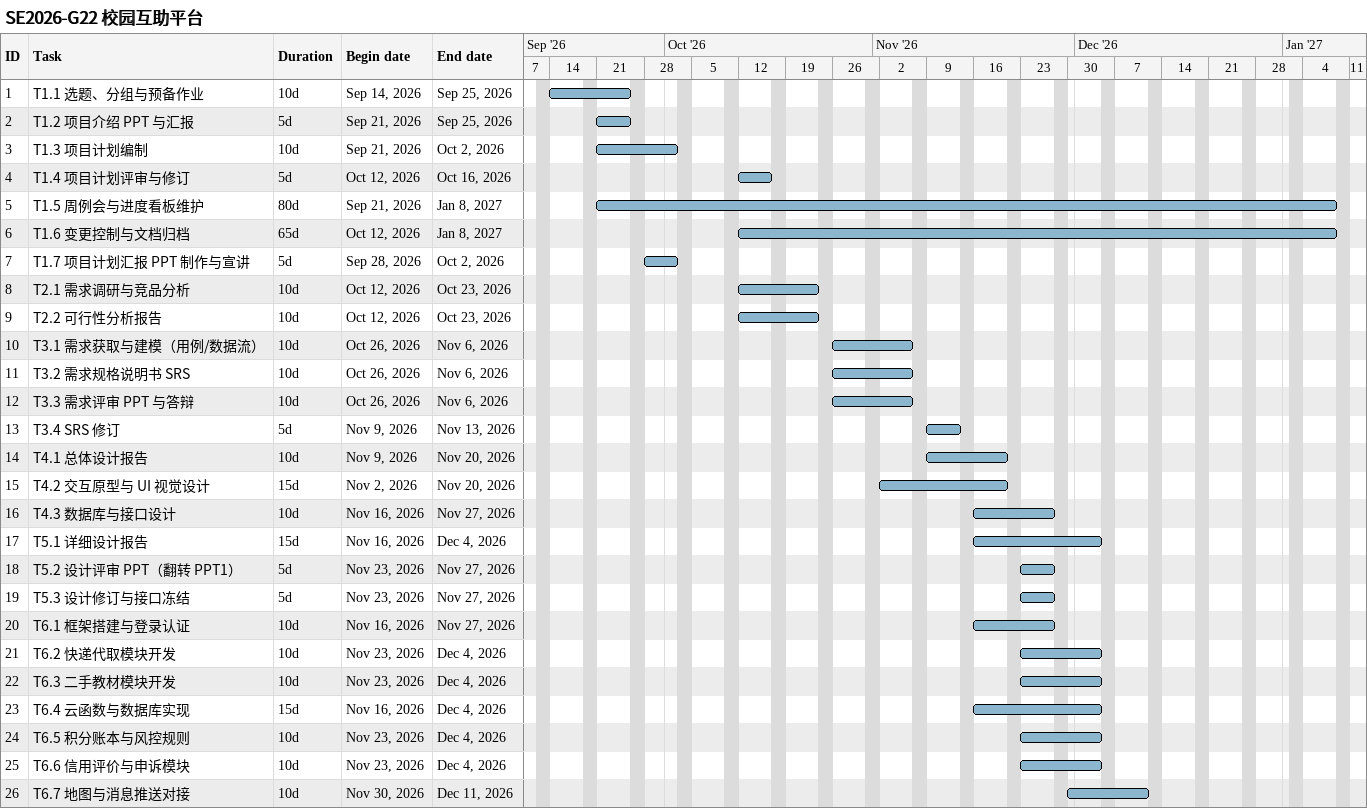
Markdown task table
SE2026-G22 校园互助平台

| ID | Task | Duration | Start | Finish |
|---|---|---|---|---|
| 1 | T1.1 选题、分组与预备作业 | 10d | 2026-09-14 | 2026-09-25 |
| 2 | T1.2 项目介绍 PPT 与汇报 | 5d | 2026-09-21 | 2026-09-25 |
| 3 | T1.3 项目计划编制 | 10d | 2026-09-21 | 2026-10-02 |
| 4 | T1.4 项目计划评审与修订 | 5d | 2026-10-12 | 2026-10-16 |
| 5 | T1.5 周例会与进度看板维护 | 80d | 2026-09-21 | 2027-01-08 |
| 6 | T1.6 变更控制与文档归档 | 65d | 2026-10-12 | 2027-01-08 |
| 7 | T1.7 项目计划汇报 PPT 制作与宣讲 | 5d | 2026-09-28 | 2026-10-02 |
| 8 | T2.1 需求调研与竞品分析 | 10d | 2026-10-12 | 2026-10-23 |
| 9 | T2.2 可行性分析报告 | 10d | 2026-10-12 | 2026-10-23 |
| 10 | T3.1 需求获取与建模（用例/数据流） | 10d | 2026-10-26 | 2026-11-06 |
| 11 | T3.2 需求规格说明书 SRS | 10d | 2026-10-26 | 2026-11-06 |
| 12 | T3.3 需求评审 PPT 与答辩 | 10d | 2026-10-26 | 2026-11-06 |
| 13 | T3.4 SRS 修订 | 5d | 2026-11-09 | 2026-11-13 |
| 14 | T4.1 总体设计报告 | 10d | 2026-11-09 | 2026-11-20 |
| 15 | T4.2 交互原型与 UI 视觉设计 | 15d | 2026-11-02 | 2026-11-20 |
| 16 | T4.3 数据库与接口设计 | 10d | 2026-11-16 | 2026-11-27 |
| 17 | T5.1 详细设计报告 | 15d | 2026-11-16 | 2026-12-04 |
| 18 | T5.2 设计评审 PPT（翻转 PPT1） | 5d | 2026-11-23 | 2026-11-27 |
| 19 | T5.3 设计修订与接口冻结 | 5d | 2026-11-23 | 2026-11-27 |
| 20 | T6.1 框架搭建与登录认证 | 10d | 2026-11-16 | 2026-11-27 |
| 21 | T6.2 快递代取模块开发 | 10d | 2026-11-23 | 2026-12-04 |
| 22 | T6.3 二手教材模块开发 | 10d | 2026-11-23 | 2026-12-04 |
| 23 | T6.4 云函数与数据库实现 | 15d | 2026-11-16 | 2026-12-04 |
| 24 | T6.5 积分账本与风控规则 | 10d | 2026-11-23 | 2026-12-04 |
| 25 | T6.6 信用评价与申诉模块 | 10d | 2026-11-23 | 2026-12-04 |
| 26 | T6.7 地图与消息推送对接 | 10d | 2026-11-30 | 2026-12-11 |
